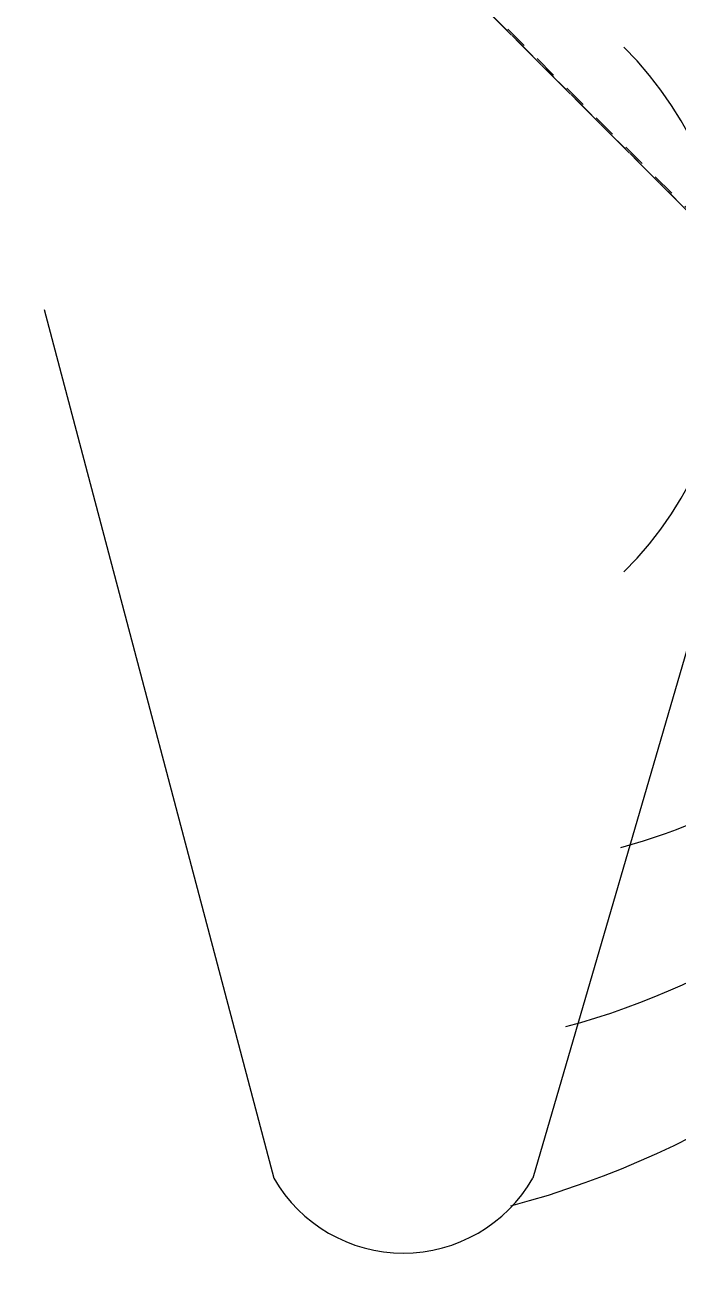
# Model space of a CAD drawing. Header units: inches. Extents: x -31 to 122, y -49 to 49.
# Drawn here: x -4.1 to -0.58, y -5.16 to 1.53 of the extents above; entities that cross this region are included whole.
import ezdxf

# ---------------------------------------------------------------- set-up
doc = ezdxf.new("R2010")
doc.units = ezdxf.units.IN
doc.header["$MEASUREMENT"] = 0
doc.linetypes.add('HIDDEN2', pattern=[0.1875, 0.125, -0.0625])

# ---------------------------------------------------------------- blocks, each defined once
blk = doc.blocks.new('HVRF25')
at = {"linetype": 'HIDDEN2'}
blk.add_line((-12.75, 12.75), (12.75, -12.75), dxfattribs=at)
blk.add_circle((0, 0), 22)
blk = doc.blocks.new('HVRF19')
at = {"linetype": 'HIDDEN2'}
blk.add_line((-9.75, 9.75), (9.75, -9.75), dxfattribs=at)
blk.add_circle((0, 0), 16.5)
blk = doc.blocks.new('HVRF13')
at = {"linetype": 'HIDDEN2'}
blk.add_line((-6.75, 6.7616), (6.75, -6.7384), dxfattribs=at)
blk.add_circle((0, 0), 12)
blk = doc.blocks.new('HVRF37')
at = {"linetype": 'HIDDEN2'}
blk.add_line((-18.75, 18.75), (18.75, -18.75), dxfattribs=at)
blk.add_circle((0, 0), 31)
blk = doc.blocks.new('HVRF31')
at = {"linetype": 'HIDDEN2'}
blk.add_line((-15.75, 15.75), (15.75, -15.75), dxfattribs=at)
blk.add_circle((0, 0), 25)
blk = doc.blocks.new('J12')
blk.add_arc((-3.3294, 0), 6, 284.95707, 75.04293)
blk = doc.blocks.new('J10')
blk.add_arc((-2.7745, 0), 5, 284.95707, 75.04293)
blk = doc.blocks.new('hvvane')
blk.add_arc((-2.2875, 0), 2, 315, 45)
blk = doc.blocks.new('jsl')
for p, q in [((-4, 0), (-2.7613, -4.6816)), ((0, 0), (-1.3643, -4.6816))]:
    blk.add_line(p, q)
blk.add_arc((-2.0628, -4.2784), 0.8066, 210, 330)
blk = doc.blocks.new('J8')
blk.add_arc((-2.2196, 0), 4, 284.95707, 75.04293)
blk = doc.blocks.new('J6')
blk.add_arc((-1.6647, 0), 3, 284.95707, 75.04293)
blk = doc.blocks.new('J18')
blk.add_arc((-4.9941, 0), 9, 284.95707, 75.04293)
blk = doc.blocks.new('J16')
blk.add_arc((-4.4392, 0), 8, 284.95707, 75.04293)
blk = doc.blocks.new('J14')
blk.add_arc((-3.8843, 0), 7, 284.95707, 75.04293)

msp = doc.modelspace()

# ---------------------------------------------------------------- block references
for name in ['HVRF37', 'HVRF31', 'HVRF25', 'HVRF19', 'HVRF13', 'J18', 'J16', 'J14', 'J12', 'jsl', 'J10', 'J8', 'J6', 'hvvane']:
    msp.add_blockref(name, (0, 0))

doc.saveas('drawing.dxf')
